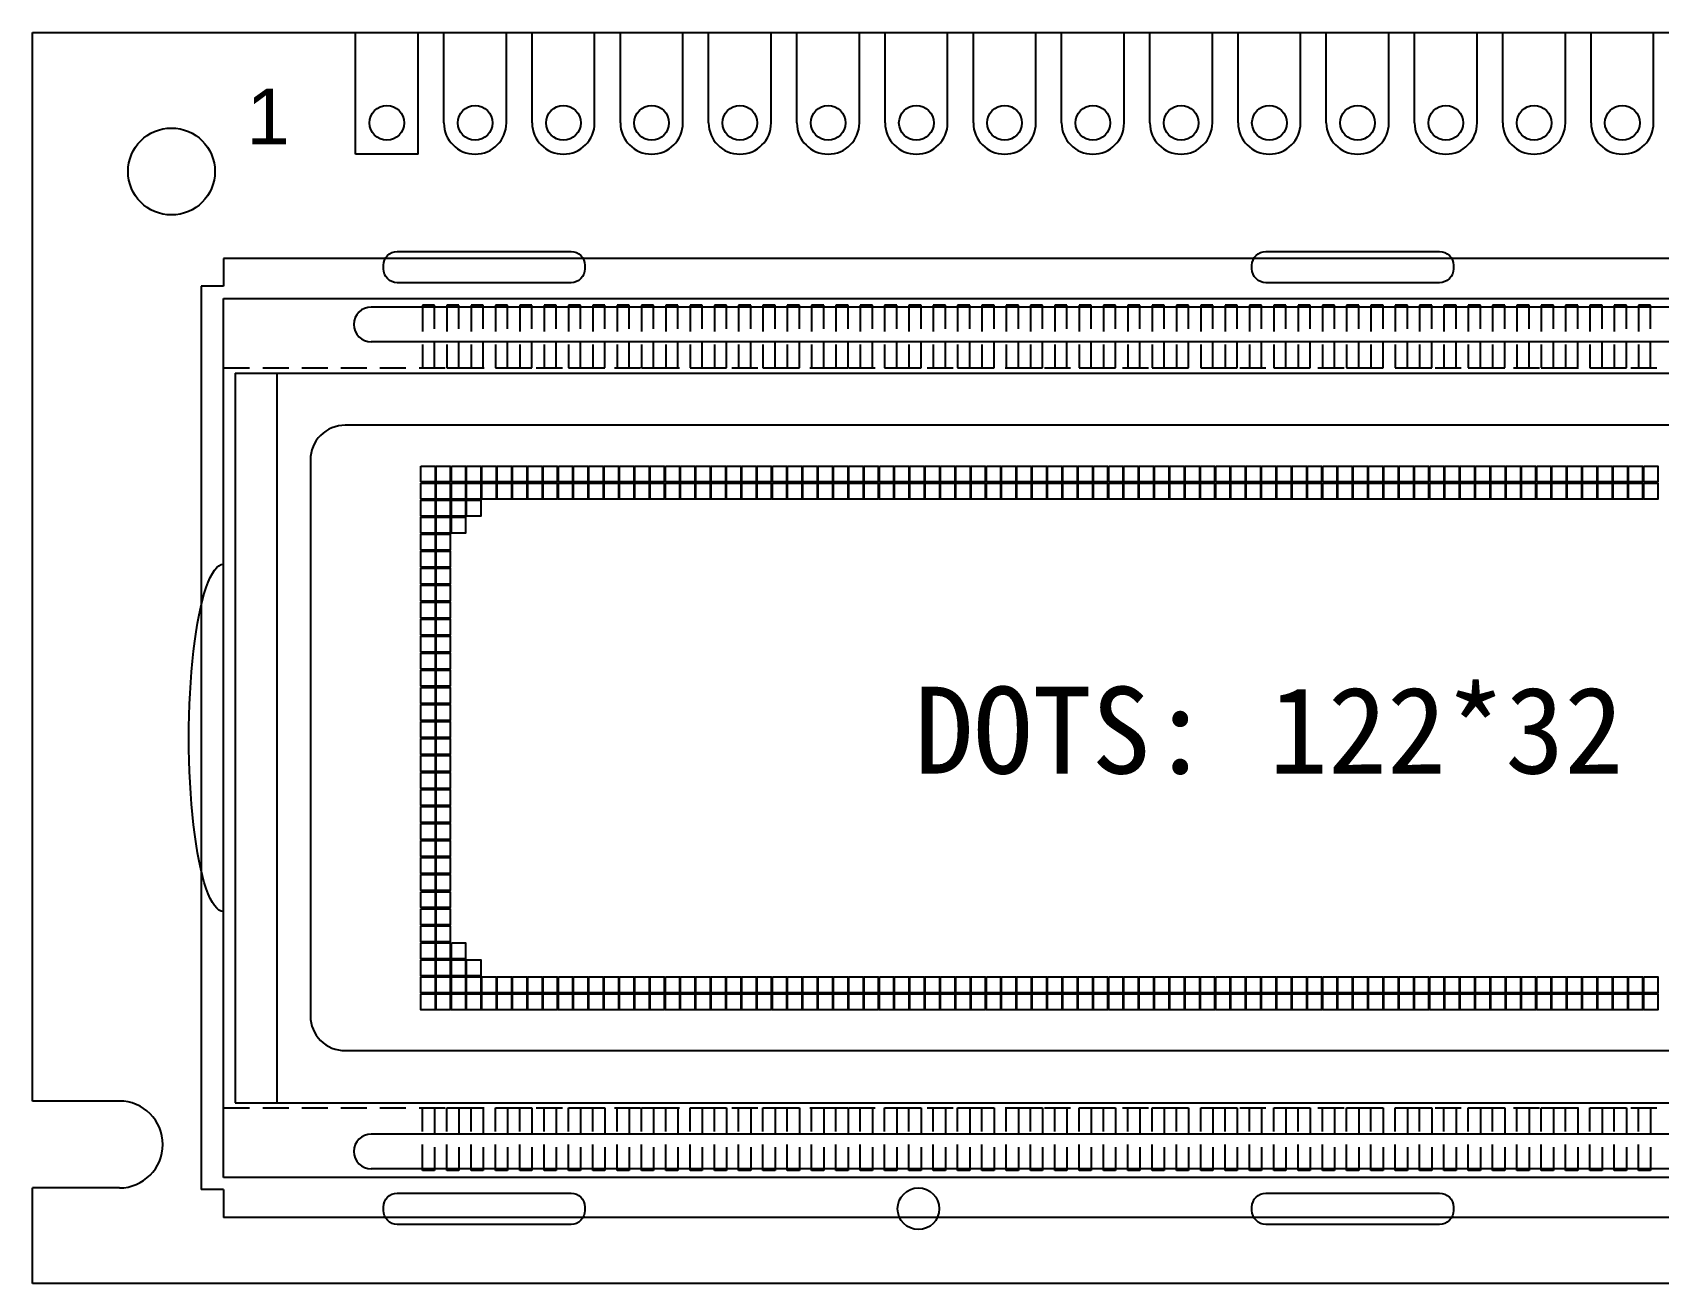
# Model space of a CAD drawing. Header units: millimetres. Extents: x 1251 to 1736, y 491 to 664.
# Drawn here: x 1655.72 to 1702.52, y 592.1 to 628.1 of the extents above; entities that cross this region are included whole.
import ezdxf

# ---------------------------------------------------------------- set-up
doc = ezdxf.new("R2010")
doc.units = ezdxf.units.MM
doc.header["$LTSCALE"] = 3
doc.linetypes.add('HIDDEN', pattern=[0.375, 0.25, -0.125])
for name, color, linetype in [('BEZ', 170, 'Continuous'), ('d', 4, 'Continuous'), ('PCB', 3, 'Continuous')]:
    doc.layers.add(name, color=color, linetype=linetype)
doc.styles.add('0000', font='')
doc.styles.add('样式 3', font='')
doc.styles.get('0000').set_extended_font_data('SimSun')
doc.styles.get('样式 3').set_extended_font_data('FangSong_GB2312')

msp = doc.modelspace()

# ---------------------------------------------------------------- linework, layer by layer
for p, q in [((1665.023, 624.598), (1665.023, 628.098)), ((1666.823, 624.598), (1666.823, 628.098)), ((1667.563, 625.498), (1667.563, 628.098)), ((1669.363, 625.498), (1669.363, 628.098)), ((1670.103, 625.498), (1670.103, 628.098)), ((1671.903, 625.498), (1671.903, 628.098)), ((1672.643, 625.498), (1672.643, 628.098)), ((1674.443, 625.498), (1674.443, 628.098)), ((1675.183, 625.498), (1675.183, 628.098)), ((1676.983, 625.498), (1676.983, 628.098)), ((1677.723, 625.498), (1677.723, 628.098)), ((1679.523, 625.498), (1679.523, 628.098)), ((1680.263, 625.498), (1680.263, 628.098)), ((1682.063, 625.498), (1682.063, 628.098)), ((1682.803, 625.498), (1682.803, 628.098)), ((1684.603, 625.498), (1684.603, 628.098)), ((1685.343, 625.498), (1685.343, 628.098)), ((1687.143, 625.498), (1687.143, 628.098)), ((1687.883, 625.498), (1687.883, 628.098)), ((1689.683, 625.498), (1689.683, 628.098)), ((1690.423, 625.498), (1690.423, 628.098)), ((1692.223, 625.498), (1692.223, 628.098)), ((1692.963, 625.498), (1692.963, 628.098)), ((1694.763, 625.498), (1694.763, 628.098)), ((1695.503, 625.498), (1695.503, 628.098)), ((1697.303, 625.498), (1697.303, 628.098)), ((1698.043, 625.498), (1698.043, 628.098)), ((1699.843, 625.498), (1699.843, 628.098)), ((1700.583, 625.498), (1700.583, 628.098)), ((1702.383, 625.498), (1702.383, 628.098)), ((1666.823, 624.598), (1665.023, 624.598)), ((1661.223, 620.448), (1726.223, 620.448)), ((1661.223, 595.148), (1661.223, 620.448)), ((1726.223, 595.148), (1661.223, 595.148))]:
    msp.add_line(p, q)
at = {"linetype": 'HIDDEN'}
for p, q in [((1661.223, 618.448), (1726.223, 618.448)), ((1661.223, 597.148), (1726.223, 597.148))]:
    msp.add_line(p, q, dxfattribs=at)
at = {"color": 2}
for p, q in [((1661.553, 618.298), (1661.553, 597.298)), ((1661.553, 618.298), (1724.853, 618.298)), ((1662.753, 618.298), (1662.753, 597.298)), ((1661.553, 597.298), (1724.853, 597.298))]:
    msp.add_line(p, q, dxfattribs=at)
at = {"linetype": 'HIDDEN'}
for points in [[(1666.948, 620.248), (1666.948, 618.448), (1667.298, 618.448), (1667.298, 620.248)], [(1667.648, 620.248), (1667.648, 618.448), (1667.998, 618.448), (1667.998, 620.248)], [(1668.348, 620.248), (1668.348, 618.448), (1668.698, 618.448), (1668.698, 620.248)], [(1669.048, 620.248), (1669.048, 618.448), (1669.398, 618.448), (1669.398, 620.248)], [(1669.748, 620.248), (1669.748, 618.448), (1670.098, 618.448), (1670.098, 620.248)], [(1670.448, 620.248), (1670.448, 618.448), (1670.798, 618.448), (1670.798, 620.248)], [(1671.148, 620.248), (1671.148, 618.448), (1671.498, 618.448), (1671.498, 620.248)], [(1671.848, 620.248), (1671.848, 618.448), (1672.198, 618.448), (1672.198, 620.248)], [(1672.548, 620.248), (1672.548, 618.448), (1672.898, 618.448), (1672.898, 620.248)], [(1673.248, 620.248), (1673.248, 618.448), (1673.598, 618.448), (1673.598, 620.248)], [(1673.948, 620.248), (1673.948, 618.448), (1674.298, 618.448), (1674.298, 620.248)], [(1674.648, 620.248), (1674.648, 618.448), (1674.998, 618.448), (1674.998, 620.248)], [(1675.348, 620.248), (1675.348, 618.448), (1675.698, 618.448), (1675.698, 620.248)], [(1676.048, 620.248), (1676.048, 618.448), (1676.398, 618.448), (1676.398, 620.248)], [(1676.748, 620.248), (1676.748, 618.448), (1677.098, 618.448), (1677.098, 620.248)], [(1677.448, 620.248), (1677.448, 618.448), (1677.798, 618.448), (1677.798, 620.248)], [(1678.148, 620.248), (1678.148, 618.448), (1678.498, 618.448), (1678.498, 620.248)], [(1678.848, 620.248), (1678.848, 618.448), (1679.198, 618.448), (1679.198, 620.248)], [(1679.548, 620.248), (1679.548, 618.448), (1679.898, 618.448), (1679.898, 620.248)], [(1680.248, 620.248), (1680.248, 618.448), (1680.598, 618.448), (1680.598, 620.248)], [(1680.948, 620.248), (1680.948, 618.448), (1681.298, 618.448), (1681.298, 620.248)], [(1681.648, 620.248), (1681.648, 618.448), (1681.998, 618.448), (1681.998, 620.248)], [(1682.348, 620.248), (1682.348, 618.448), (1682.698, 618.448), (1682.698, 620.248)], [(1683.048, 620.248), (1683.048, 618.448), (1683.398, 618.448), (1683.398, 620.248)], [(1683.748, 620.248), (1683.748, 618.448), (1684.098, 618.448), (1684.098, 620.248)], [(1684.448, 620.248), (1684.448, 618.448), (1684.798, 618.448), (1684.798, 620.248)], [(1685.148, 620.248), (1685.148, 618.448), (1685.498, 618.448), (1685.498, 620.248)], [(1685.848, 620.248), (1685.848, 618.448), (1686.198, 618.448), (1686.198, 620.248)], [(1686.548, 620.248), (1686.548, 618.448), (1686.898, 618.448), (1686.898, 620.248)], [(1687.248, 620.248), (1687.248, 618.448), (1687.598, 618.448), (1687.598, 620.248)], [(1687.948, 620.248), (1687.948, 618.448), (1688.298, 618.448), (1688.298, 620.248)], [(1688.648, 620.248), (1688.648, 618.448), (1688.998, 618.448), (1688.998, 620.248)], [(1689.348, 620.248), (1689.348, 618.448), (1689.698, 618.448), (1689.698, 620.248)], [(1690.048, 620.248), (1690.048, 618.448), (1690.398, 618.448), (1690.398, 620.248)], [(1690.748, 620.248), (1690.748, 618.448), (1691.098, 618.448), (1691.098, 620.248)], [(1691.448, 620.248), (1691.448, 618.448), (1691.798, 618.448), (1691.798, 620.248)], [(1692.148, 620.248), (1692.148, 618.448), (1692.498, 618.448), (1692.498, 620.248)], [(1692.848, 620.248), (1692.848, 618.448), (1693.198, 618.448), (1693.198, 620.248)], [(1693.548, 620.248), (1693.548, 618.448), (1693.898, 618.448), (1693.898, 620.248)], [(1694.248, 620.248), (1694.248, 618.448), (1694.598, 618.448), (1694.598, 620.248)], [(1694.948, 620.248), (1694.948, 618.448), (1695.298, 618.448), (1695.298, 620.248)], [(1695.648, 620.248), (1695.648, 618.448), (1695.998, 618.448), (1695.998, 620.248)], [(1696.348, 620.248), (1696.348, 618.448), (1696.698, 618.448), (1696.698, 620.248)], [(1697.048, 620.248), (1697.048, 618.448), (1697.398, 618.448), (1697.398, 620.248)], [(1697.748, 620.248), (1697.748, 618.448), (1698.098, 618.448), (1698.098, 620.248)], [(1698.448, 620.248), (1698.448, 618.448), (1698.798, 618.448), (1698.798, 620.248)], [(1699.148, 620.248), (1699.148, 618.448), (1699.498, 618.448), (1699.498, 620.248)], [(1699.848, 620.248), (1699.848, 618.448), (1700.198, 618.448), (1700.198, 620.248)], [(1700.548, 620.248), (1700.548, 618.448), (1700.898, 618.448), (1700.898, 620.248)], [(1701.248, 620.248), (1701.248, 618.448), (1701.598, 618.448), (1701.598, 620.248)], [(1701.948, 620.248), (1701.948, 618.448), (1702.298, 618.448), (1702.298, 620.248)], [(1666.948, 595.348), (1666.948, 597.148), (1667.298, 597.148), (1667.298, 595.348)], [(1667.648, 595.348), (1667.648, 597.148), (1667.998, 597.148), (1667.998, 595.348)], [(1668.348, 595.348), (1668.348, 597.148), (1668.698, 597.148), (1668.698, 595.348)], [(1669.048, 595.348), (1669.048, 597.148), (1669.398, 597.148), (1669.398, 595.348)], [(1669.748, 595.348), (1669.748, 597.148), (1670.098, 597.148), (1670.098, 595.348)], [(1670.448, 595.348), (1670.448, 597.148), (1670.798, 597.148), (1670.798, 595.348)], [(1671.148, 595.348), (1671.148, 597.148), (1671.498, 597.148), (1671.498, 595.348)], [(1671.848, 595.348), (1671.848, 597.148), (1672.198, 597.148), (1672.198, 595.348)], [(1672.548, 595.348), (1672.548, 597.148), (1672.898, 597.148), (1672.898, 595.348)], [(1673.248, 595.348), (1673.248, 597.148), (1673.598, 597.148), (1673.598, 595.348)], [(1673.948, 595.348), (1673.948, 597.148), (1674.298, 597.148), (1674.298, 595.348)], [(1674.648, 595.348), (1674.648, 597.148), (1674.998, 597.148), (1674.998, 595.348)], [(1675.348, 595.348), (1675.348, 597.148), (1675.698, 597.148), (1675.698, 595.348)], [(1676.048, 595.348), (1676.048, 597.148), (1676.398, 597.148), (1676.398, 595.348)], [(1676.748, 595.348), (1676.748, 597.148), (1677.098, 597.148), (1677.098, 595.348)], [(1677.448, 595.348), (1677.448, 597.148), (1677.798, 597.148), (1677.798, 595.348)], [(1678.148, 595.348), (1678.148, 597.148), (1678.498, 597.148), (1678.498, 595.348)], [(1678.848, 595.348), (1678.848, 597.148), (1679.198, 597.148), (1679.198, 595.348)], [(1679.548, 595.348), (1679.548, 597.148), (1679.898, 597.148), (1679.898, 595.348)], [(1680.248, 595.348), (1680.248, 597.148), (1680.598, 597.148), (1680.598, 595.348)], [(1680.948, 595.348), (1680.948, 597.148), (1681.298, 597.148), (1681.298, 595.348)], [(1681.648, 595.348), (1681.648, 597.148), (1681.998, 597.148), (1681.998, 595.348)], [(1682.348, 595.348), (1682.348, 597.148), (1682.698, 597.148), (1682.698, 595.348)], [(1683.048, 595.348), (1683.048, 597.148), (1683.398, 597.148), (1683.398, 595.348)], [(1683.748, 595.348), (1683.748, 597.148), (1684.098, 597.148), (1684.098, 595.348)], [(1684.448, 595.348), (1684.448, 597.148), (1684.798, 597.148), (1684.798, 595.348)], [(1685.148, 595.348), (1685.148, 597.148), (1685.498, 597.148), (1685.498, 595.348)], [(1685.848, 595.348), (1685.848, 597.148), (1686.198, 597.148), (1686.198, 595.348)], [(1686.548, 595.348), (1686.548, 597.148), (1686.898, 597.148), (1686.898, 595.348)], [(1687.248, 595.348), (1687.248, 597.148), (1687.598, 597.148), (1687.598, 595.348)], [(1687.948, 595.348), (1687.948, 597.148), (1688.298, 597.148), (1688.298, 595.348)], [(1688.648, 595.348), (1688.648, 597.148), (1688.998, 597.148), (1688.998, 595.348)], [(1689.348, 595.348), (1689.348, 597.148), (1689.698, 597.148), (1689.698, 595.348)], [(1690.048, 595.348), (1690.048, 597.148), (1690.398, 597.148), (1690.398, 595.348)], [(1690.748, 595.348), (1690.748, 597.148), (1691.098, 597.148), (1691.098, 595.348)], [(1691.448, 595.348), (1691.448, 597.148), (1691.798, 597.148), (1691.798, 595.348)], [(1692.148, 595.348), (1692.148, 597.148), (1692.498, 597.148), (1692.498, 595.348)], [(1692.848, 595.348), (1692.848, 597.148), (1693.198, 597.148), (1693.198, 595.348)], [(1693.548, 595.348), (1693.548, 597.148), (1693.898, 597.148), (1693.898, 595.348)], [(1694.248, 595.348), (1694.248, 597.148), (1694.598, 597.148), (1694.598, 595.348)], [(1694.948, 595.348), (1694.948, 597.148), (1695.298, 597.148), (1695.298, 595.348)], [(1695.648, 595.348), (1695.648, 597.148), (1695.998, 597.148), (1695.998, 595.348)], [(1696.348, 595.348), (1696.348, 597.148), (1696.698, 597.148), (1696.698, 595.348)], [(1697.048, 595.348), (1697.048, 597.148), (1697.398, 597.148), (1697.398, 595.348)], [(1697.748, 595.348), (1697.748, 597.148), (1698.098, 597.148), (1698.098, 595.348)], [(1698.448, 595.348), (1698.448, 597.148), (1698.798, 597.148), (1698.798, 595.348)], [(1699.148, 595.348), (1699.148, 597.148), (1699.498, 597.148), (1699.498, 595.348)], [(1699.848, 595.348), (1699.848, 597.148), (1700.198, 597.148), (1700.198, 595.348)], [(1700.548, 595.348), (1700.548, 597.148), (1700.898, 597.148), (1700.898, 595.348)], [(1701.248, 595.348), (1701.248, 597.148), (1701.598, 597.148), (1701.598, 595.348)], [(1701.948, 595.348), (1701.948, 597.148), (1702.298, 597.148), (1702.298, 595.348)]]:
    msp.add_lwpolyline(points, close=True, dxfattribs=at)
for points in [[(1666.898, 615.623), (1667.308, 615.623), (1667.308, 615.163), (1666.898, 615.163)], [(1667.338, 615.623), (1667.748, 615.623), (1667.748, 615.163), (1667.338, 615.163)], [(1667.778, 615.623), (1668.188, 615.623), (1668.188, 615.163), (1667.778, 615.163)], [(1668.218, 615.623), (1668.628, 615.623), (1668.628, 615.163), (1668.218, 615.163)], [(1668.658, 615.623), (1669.068, 615.623), (1669.068, 615.163), (1668.658, 615.163)], [(1669.098, 615.623), (1669.508, 615.623), (1669.508, 615.163), (1669.098, 615.163)], [(1669.538, 615.623), (1669.948, 615.623), (1669.948, 615.163), (1669.538, 615.163)], [(1669.978, 615.623), (1670.388, 615.623), (1670.388, 615.163), (1669.978, 615.163)], [(1670.418, 615.623), (1670.828, 615.623), (1670.828, 615.163), (1670.418, 615.163)], [(1670.858, 615.623), (1671.268, 615.623), (1671.268, 615.163), (1670.858, 615.163)], [(1671.298, 615.623), (1671.708, 615.623), (1671.708, 615.163), (1671.298, 615.163)], [(1671.738, 615.623), (1672.148, 615.623), (1672.148, 615.163), (1671.738, 615.163)], [(1672.178, 615.623), (1672.588, 615.623), (1672.588, 615.163), (1672.178, 615.163)], [(1672.618, 615.623), (1673.028, 615.623), (1673.028, 615.163), (1672.618, 615.163)], [(1673.058, 615.623), (1673.468, 615.623), (1673.468, 615.163), (1673.058, 615.163)], [(1673.498, 615.623), (1673.908, 615.623), (1673.908, 615.163), (1673.498, 615.163)], [(1673.938, 615.623), (1674.348, 615.623), (1674.348, 615.163), (1673.938, 615.163)], [(1674.378, 615.623), (1674.788, 615.623), (1674.788, 615.163), (1674.378, 615.163)], [(1674.818, 615.623), (1675.228, 615.623), (1675.228, 615.163), (1674.818, 615.163)], [(1675.258, 615.623), (1675.668, 615.623), (1675.668, 615.163), (1675.258, 615.163)], [(1675.698, 615.623), (1676.108, 615.623), (1676.108, 615.163), (1675.698, 615.163)], [(1676.138, 615.623), (1676.548, 615.623), (1676.548, 615.163), (1676.138, 615.163)], [(1676.578, 615.623), (1676.988, 615.623), (1676.988, 615.163), (1676.578, 615.163)], [(1677.018, 615.623), (1677.428, 615.623), (1677.428, 615.163), (1677.018, 615.163)], [(1677.458, 615.623), (1677.868, 615.623), (1677.868, 615.163), (1677.458, 615.163)], [(1677.898, 615.623), (1678.308, 615.623), (1678.308, 615.163), (1677.898, 615.163)], [(1678.338, 615.623), (1678.748, 615.623), (1678.748, 615.163), (1678.338, 615.163)], [(1678.778, 615.623), (1679.188, 615.623), (1679.188, 615.163), (1678.778, 615.163)], [(1679.218, 615.623), (1679.628, 615.623), (1679.628, 615.163), (1679.218, 615.163)], [(1679.658, 615.623), (1680.068, 615.623), (1680.068, 615.163), (1679.658, 615.163)], [(1680.098, 615.623), (1680.508, 615.623), (1680.508, 615.163), (1680.098, 615.163)], [(1680.538, 615.623), (1680.948, 615.623), (1680.948, 615.163), (1680.538, 615.163)], [(1680.978, 615.623), (1681.388, 615.623), (1681.388, 615.163), (1680.978, 615.163)], [(1681.418, 615.623), (1681.828, 615.623), (1681.828, 615.163), (1681.418, 615.163)], [(1681.858, 615.623), (1682.268, 615.623), (1682.268, 615.163), (1681.858, 615.163)], [(1682.298, 615.623), (1682.708, 615.623), (1682.708, 615.163), (1682.298, 615.163)], [(1682.738, 615.623), (1683.148, 615.623), (1683.148, 615.163), (1682.738, 615.163)], [(1683.178, 615.623), (1683.588, 615.623), (1683.588, 615.163), (1683.178, 615.163)], [(1683.618, 615.623), (1684.028, 615.623), (1684.028, 615.163), (1683.618, 615.163)], [(1684.058, 615.623), (1684.468, 615.623), (1684.468, 615.163), (1684.058, 615.163)], [(1684.498, 615.623), (1684.908, 615.623), (1684.908, 615.163), (1684.498, 615.163)], [(1684.938, 615.623), (1685.348, 615.623), (1685.348, 615.163), (1684.938, 615.163)], [(1685.378, 615.623), (1685.788, 615.623), (1685.788, 615.163), (1685.378, 615.163)], [(1685.818, 615.623), (1686.228, 615.623), (1686.228, 615.163), (1685.818, 615.163)], [(1686.258, 615.623), (1686.668, 615.623), (1686.668, 615.163), (1686.258, 615.163)], [(1686.698, 615.623), (1687.108, 615.623), (1687.108, 615.163), (1686.698, 615.163)], [(1687.138, 615.623), (1687.548, 615.623), (1687.548, 615.163), (1687.138, 615.163)], [(1687.578, 615.623), (1687.988, 615.623), (1687.988, 615.163), (1687.578, 615.163)], [(1688.018, 615.623), (1688.428, 615.623), (1688.428, 615.163), (1688.018, 615.163)], [(1688.458, 615.623), (1688.868, 615.623), (1688.868, 615.163), (1688.458, 615.163)], [(1688.898, 615.623), (1689.308, 615.623), (1689.308, 615.163), (1688.898, 615.163)], [(1689.338, 615.623), (1689.748, 615.623), (1689.748, 615.163), (1689.338, 615.163)], [(1689.778, 615.623), (1690.188, 615.623), (1690.188, 615.163), (1689.778, 615.163)], [(1690.218, 615.623), (1690.628, 615.623), (1690.628, 615.163), (1690.218, 615.163)], [(1690.658, 615.623), (1691.068, 615.623), (1691.068, 615.163), (1690.658, 615.163)], [(1691.098, 615.623), (1691.508, 615.623), (1691.508, 615.163), (1691.098, 615.163)], [(1691.538, 615.623), (1691.948, 615.623), (1691.948, 615.163), (1691.538, 615.163)], [(1691.978, 615.623), (1692.388, 615.623), (1692.388, 615.163), (1691.978, 615.163)], [(1692.418, 615.623), (1692.828, 615.623), (1692.828, 615.163), (1692.418, 615.163)], [(1692.858, 615.623), (1693.268, 615.623), (1693.268, 615.163), (1692.858, 615.163)], [(1693.298, 615.623), (1693.708, 615.623), (1693.708, 615.163), (1693.298, 615.163)], [(1693.738, 615.623), (1694.148, 615.623), (1694.148, 615.163), (1693.738, 615.163)], [(1694.178, 615.623), (1694.588, 615.623), (1694.588, 615.163), (1694.178, 615.163)], [(1694.618, 615.623), (1695.028, 615.623), (1695.028, 615.163), (1694.618, 615.163)], [(1695.058, 615.623), (1695.468, 615.623), (1695.468, 615.163), (1695.058, 615.163)], [(1695.498, 615.623), (1695.908, 615.623), (1695.908, 615.163), (1695.498, 615.163)], [(1695.938, 615.623), (1696.348, 615.623), (1696.348, 615.163), (1695.938, 615.163)], [(1696.378, 615.623), (1696.788, 615.623), (1696.788, 615.163), (1696.378, 615.163)], [(1696.818, 615.623), (1697.228, 615.623), (1697.228, 615.163), (1696.818, 615.163)], [(1697.258, 615.623), (1697.668, 615.623), (1697.668, 615.163), (1697.258, 615.163)], [(1697.698, 615.623), (1698.108, 615.623), (1698.108, 615.163), (1697.698, 615.163)], [(1698.138, 615.623), (1698.548, 615.623), (1698.548, 615.163), (1698.138, 615.163)], [(1698.578, 615.623), (1698.988, 615.623), (1698.988, 615.163), (1698.578, 615.163)], [(1699.018, 615.623), (1699.428, 615.623), (1699.428, 615.163), (1699.018, 615.163)], [(1699.458, 615.623), (1699.868, 615.623), (1699.868, 615.163), (1699.458, 615.163)], [(1699.898, 615.623), (1700.308, 615.623), (1700.308, 615.163), (1699.898, 615.163)], [(1700.338, 615.623), (1700.748, 615.623), (1700.748, 615.163), (1700.338, 615.163)], [(1700.778, 615.623), (1701.188, 615.623), (1701.188, 615.163), (1700.778, 615.163)], [(1701.218, 615.623), (1701.628, 615.623), (1701.628, 615.163), (1701.218, 615.163)], [(1701.658, 615.623), (1702.068, 615.623), (1702.068, 615.163), (1701.658, 615.163)], [(1702.098, 615.623), (1702.508, 615.623), (1702.508, 615.163), (1702.098, 615.163)], [(1666.898, 615.133), (1667.308, 615.133), (1667.308, 614.673), (1666.898, 614.673)], [(1667.338, 615.133), (1667.748, 615.133), (1667.748, 614.673), (1667.338, 614.673)], [(1667.778, 615.133), (1668.188, 615.133), (1668.188, 614.673), (1667.778, 614.673)], [(1668.218, 615.133), (1668.628, 615.133), (1668.628, 614.673), (1668.218, 614.673)], [(1668.658, 615.133), (1669.068, 615.133), (1669.068, 614.673), (1668.658, 614.673)], [(1669.098, 615.133), (1669.508, 615.133), (1669.508, 614.673), (1669.098, 614.673)], [(1669.538, 615.133), (1669.948, 615.133), (1669.948, 614.673), (1669.538, 614.673)], [(1669.978, 615.133), (1670.388, 615.133), (1670.388, 614.673), (1669.978, 614.673)], [(1670.418, 615.133), (1670.828, 615.133), (1670.828, 614.673), (1670.418, 614.673)], [(1670.858, 615.133), (1671.268, 615.133), (1671.268, 614.673), (1670.858, 614.673)], [(1671.298, 615.133), (1671.708, 615.133), (1671.708, 614.673), (1671.298, 614.673)], [(1671.738, 615.133), (1672.148, 615.133), (1672.148, 614.673), (1671.738, 614.673)], [(1672.178, 615.133), (1672.588, 615.133), (1672.588, 614.673), (1672.178, 614.673)], [(1672.618, 615.133), (1673.028, 615.133), (1673.028, 614.673), (1672.618, 614.673)], [(1673.058, 615.133), (1673.468, 615.133), (1673.468, 614.673), (1673.058, 614.673)], [(1673.498, 615.133), (1673.908, 615.133), (1673.908, 614.673), (1673.498, 614.673)], [(1673.938, 615.133), (1674.348, 615.133), (1674.348, 614.673), (1673.938, 614.673)], [(1674.378, 615.133), (1674.788, 615.133), (1674.788, 614.673), (1674.378, 614.673)], [(1674.818, 615.133), (1675.228, 615.133), (1675.228, 614.673), (1674.818, 614.673)], [(1675.258, 615.133), (1675.668, 615.133), (1675.668, 614.673), (1675.258, 614.673)], [(1675.698, 615.133), (1676.108, 615.133), (1676.108, 614.673), (1675.698, 614.673)], [(1676.138, 615.133), (1676.548, 615.133), (1676.548, 614.673), (1676.138, 614.673)], [(1676.578, 615.133), (1676.988, 615.133), (1676.988, 614.673), (1676.578, 614.673)], [(1677.018, 615.133), (1677.428, 615.133), (1677.428, 614.673), (1677.018, 614.673)], [(1677.458, 615.133), (1677.868, 615.133), (1677.868, 614.673), (1677.458, 614.673)], [(1677.898, 615.133), (1678.308, 615.133), (1678.308, 614.673), (1677.898, 614.673)], [(1678.338, 615.133), (1678.748, 615.133), (1678.748, 614.673), (1678.338, 614.673)], [(1678.778, 615.133), (1679.188, 615.133), (1679.188, 614.673), (1678.778, 614.673)], [(1679.218, 615.133), (1679.628, 615.133), (1679.628, 614.673), (1679.218, 614.673)], [(1679.658, 615.133), (1680.068, 615.133), (1680.068, 614.673), (1679.658, 614.673)], [(1680.098, 615.133), (1680.508, 615.133), (1680.508, 614.673), (1680.098, 614.673)], [(1680.538, 615.133), (1680.948, 615.133), (1680.948, 614.673), (1680.538, 614.673)], [(1680.978, 615.133), (1681.388, 615.133), (1681.388, 614.673), (1680.978, 614.673)], [(1681.418, 615.133), (1681.828, 615.133), (1681.828, 614.673), (1681.418, 614.673)], [(1681.858, 615.133), (1682.268, 615.133), (1682.268, 614.673), (1681.858, 614.673)], [(1682.298, 615.133), (1682.708, 615.133), (1682.708, 614.673), (1682.298, 614.673)], [(1682.738, 615.133), (1683.148, 615.133), (1683.148, 614.673), (1682.738, 614.673)], [(1683.178, 615.133), (1683.588, 615.133), (1683.588, 614.673), (1683.178, 614.673)], [(1683.618, 615.133), (1684.028, 615.133), (1684.028, 614.673), (1683.618, 614.673)], [(1684.058, 615.133), (1684.468, 615.133), (1684.468, 614.673), (1684.058, 614.673)], [(1684.498, 615.133), (1684.908, 615.133), (1684.908, 614.673), (1684.498, 614.673)], [(1684.938, 615.133), (1685.348, 615.133), (1685.348, 614.673), (1684.938, 614.673)], [(1685.378, 615.133), (1685.788, 615.133), (1685.788, 614.673), (1685.378, 614.673)], [(1685.818, 615.133), (1686.228, 615.133), (1686.228, 614.673), (1685.818, 614.673)], [(1686.258, 615.133), (1686.668, 615.133), (1686.668, 614.673), (1686.258, 614.673)], [(1686.698, 615.133), (1687.108, 615.133), (1687.108, 614.673), (1686.698, 614.673)], [(1687.138, 615.133), (1687.548, 615.133), (1687.548, 614.673), (1687.138, 614.673)], [(1687.578, 615.133), (1687.988, 615.133), (1687.988, 614.673), (1687.578, 614.673)], [(1688.018, 615.133), (1688.428, 615.133), (1688.428, 614.673), (1688.018, 614.673)], [(1688.458, 615.133), (1688.868, 615.133), (1688.868, 614.673), (1688.458, 614.673)], [(1688.898, 615.133), (1689.308, 615.133), (1689.308, 614.673), (1688.898, 614.673)], [(1689.338, 615.133), (1689.748, 615.133), (1689.748, 614.673), (1689.338, 614.673)], [(1689.778, 615.133), (1690.188, 615.133), (1690.188, 614.673), (1689.778, 614.673)], [(1690.218, 615.133), (1690.628, 615.133), (1690.628, 614.673), (1690.218, 614.673)], [(1690.658, 615.133), (1691.068, 615.133), (1691.068, 614.673), (1690.658, 614.673)], [(1691.098, 615.133), (1691.508, 615.133), (1691.508, 614.673), (1691.098, 614.673)], [(1691.538, 615.133), (1691.948, 615.133), (1691.948, 614.673), (1691.538, 614.673)], [(1691.978, 615.133), (1692.388, 615.133), (1692.388, 614.673), (1691.978, 614.673)], [(1692.418, 615.133), (1692.828, 615.133), (1692.828, 614.673), (1692.418, 614.673)], [(1692.858, 615.133), (1693.268, 615.133), (1693.268, 614.673), (1692.858, 614.673)], [(1693.298, 615.133), (1693.708, 615.133), (1693.708, 614.673), (1693.298, 614.673)], [(1693.738, 615.133), (1694.148, 615.133), (1694.148, 614.673), (1693.738, 614.673)], [(1694.178, 615.133), (1694.588, 615.133), (1694.588, 614.673), (1694.178, 614.673)], [(1694.618, 615.133), (1695.028, 615.133), (1695.028, 614.673), (1694.618, 614.673)], [(1695.058, 615.133), (1695.468, 615.133), (1695.468, 614.673), (1695.058, 614.673)], [(1695.498, 615.133), (1695.908, 615.133), (1695.908, 614.673), (1695.498, 614.673)], [(1695.938, 615.133), (1696.348, 615.133), (1696.348, 614.673), (1695.938, 614.673)], [(1696.378, 615.133), (1696.788, 615.133), (1696.788, 614.673), (1696.378, 614.673)], [(1696.818, 615.133), (1697.228, 615.133), (1697.228, 614.673), (1696.818, 614.673)], [(1697.258, 615.133), (1697.668, 615.133), (1697.668, 614.673), (1697.258, 614.673)], [(1697.698, 615.133), (1698.108, 615.133), (1698.108, 614.673), (1697.698, 614.673)], [(1698.138, 615.133), (1698.548, 615.133), (1698.548, 614.673), (1698.138, 614.673)], [(1698.578, 615.133), (1698.988, 615.133), (1698.988, 614.673), (1698.578, 614.673)], [(1699.018, 615.133), (1699.428, 615.133), (1699.428, 614.673), (1699.018, 614.673)], [(1699.458, 615.133), (1699.868, 615.133), (1699.868, 614.673), (1699.458, 614.673)], [(1699.898, 615.133), (1700.308, 615.133), (1700.308, 614.673), (1699.898, 614.673)], [(1700.338, 615.133), (1700.748, 615.133), (1700.748, 614.673), (1700.338, 614.673)], [(1700.778, 615.133), (1701.188, 615.133), (1701.188, 614.673), (1700.778, 614.673)], [(1701.218, 615.133), (1701.628, 615.133), (1701.628, 614.673), (1701.218, 614.673)], [(1701.658, 615.133), (1702.068, 615.133), (1702.068, 614.673), (1701.658, 614.673)], [(1702.098, 615.133), (1702.508, 615.133), (1702.508, 614.673), (1702.098, 614.673)], [(1666.898, 614.643), (1667.308, 614.643), (1667.308, 614.183), (1666.898, 614.183)], [(1667.338, 614.643), (1667.748, 614.643), (1667.748, 614.183), (1667.338, 614.183)], [(1667.778, 614.643), (1668.188, 614.643), (1668.188, 614.183), (1667.778, 614.183)], [(1668.218, 614.643), (1668.628, 614.643), (1668.628, 614.183), (1668.218, 614.183)], [(1666.898, 614.153), (1667.308, 614.153), (1667.308, 613.693), (1666.898, 613.693)], [(1667.338, 614.153), (1667.748, 614.153), (1667.748, 613.693), (1667.338, 613.693)], [(1667.778, 614.153), (1668.188, 614.153), (1668.188, 613.693), (1667.778, 613.693)], [(1666.898, 613.663), (1667.308, 613.663), (1667.308, 613.203), (1666.898, 613.203)], [(1667.338, 613.663), (1667.748, 613.663), (1667.748, 613.203), (1667.338, 613.203)], [(1666.898, 613.173), (1667.308, 613.173), (1667.308, 612.713), (1666.898, 612.713)], [(1667.338, 613.173), (1667.748, 613.173), (1667.748, 612.713), (1667.338, 612.713)], [(1666.898, 612.683), (1667.308, 612.683), (1667.308, 612.223), (1666.898, 612.223)], [(1667.338, 612.683), (1667.748, 612.683), (1667.748, 612.223), (1667.338, 612.223)], [(1666.898, 612.193), (1667.308, 612.193), (1667.308, 611.733), (1666.898, 611.733)], [(1667.338, 612.193), (1667.748, 612.193), (1667.748, 611.733), (1667.338, 611.733)], [(1666.898, 611.703), (1667.308, 611.703), (1667.308, 611.243), (1666.898, 611.243)], [(1667.338, 611.703), (1667.748, 611.703), (1667.748, 611.243), (1667.338, 611.243)], [(1666.898, 611.213), (1667.308, 611.213), (1667.308, 610.753), (1666.898, 610.753)], [(1667.338, 611.213), (1667.748, 611.213), (1667.748, 610.753), (1667.338, 610.753)], [(1666.898, 610.723), (1667.308, 610.723), (1667.308, 610.263), (1666.898, 610.263)], [(1667.338, 610.723), (1667.748, 610.723), (1667.748, 610.263), (1667.338, 610.263)], [(1666.898, 610.233), (1667.308, 610.233), (1667.308, 609.773), (1666.898, 609.773)], [(1667.338, 610.233), (1667.748, 610.233), (1667.748, 609.773), (1667.338, 609.773)], [(1666.898, 609.743), (1667.308, 609.743), (1667.308, 609.283), (1666.898, 609.283)], [(1667.338, 609.743), (1667.748, 609.743), (1667.748, 609.283), (1667.338, 609.283)], [(1666.898, 609.253), (1667.308, 609.253), (1667.308, 608.793), (1666.898, 608.793)], [(1667.338, 609.253), (1667.748, 609.253), (1667.748, 608.793), (1667.338, 608.793)], [(1666.898, 608.763), (1667.308, 608.763), (1667.308, 608.303), (1666.898, 608.303)], [(1667.338, 608.763), (1667.748, 608.763), (1667.748, 608.303), (1667.338, 608.303)], [(1666.898, 608.273), (1667.308, 608.273), (1667.308, 607.813), (1666.898, 607.813)], [(1667.338, 608.273), (1667.748, 608.273), (1667.748, 607.813), (1667.338, 607.813)], [(1666.898, 607.783), (1667.308, 607.783), (1667.308, 607.323), (1666.898, 607.323)], [(1667.338, 607.783), (1667.748, 607.783), (1667.748, 607.323), (1667.338, 607.323)], [(1666.898, 607.293), (1667.308, 607.293), (1667.308, 606.833), (1666.898, 606.833)], [(1667.338, 607.293), (1667.748, 607.293), (1667.748, 606.833), (1667.338, 606.833)], [(1666.898, 606.803), (1667.308, 606.803), (1667.308, 606.343), (1666.898, 606.343)], [(1667.338, 606.803), (1667.748, 606.803), (1667.748, 606.343), (1667.338, 606.343)], [(1666.898, 606.313), (1667.308, 606.313), (1667.308, 605.853), (1666.898, 605.853)], [(1667.338, 606.313), (1667.748, 606.313), (1667.748, 605.853), (1667.338, 605.853)], [(1666.898, 605.823), (1667.308, 605.823), (1667.308, 605.363), (1666.898, 605.363)], [(1667.338, 605.823), (1667.748, 605.823), (1667.748, 605.363), (1667.338, 605.363)], [(1666.898, 605.333), (1667.308, 605.333), (1667.308, 604.873), (1666.898, 604.873)], [(1667.338, 605.333), (1667.748, 605.333), (1667.748, 604.873), (1667.338, 604.873)], [(1666.898, 604.843), (1667.308, 604.843), (1667.308, 604.383), (1666.898, 604.383)], [(1667.338, 604.843), (1667.748, 604.843), (1667.748, 604.383), (1667.338, 604.383)], [(1666.898, 604.353), (1667.308, 604.353), (1667.308, 603.893), (1666.898, 603.893)], [(1667.338, 604.353), (1667.748, 604.353), (1667.748, 603.893), (1667.338, 603.893)], [(1666.898, 603.863), (1667.308, 603.863), (1667.308, 603.403), (1666.898, 603.403)], [(1667.338, 603.863), (1667.748, 603.863), (1667.748, 603.403), (1667.338, 603.403)], [(1666.898, 603.373), (1667.308, 603.373), (1667.308, 602.913), (1666.898, 602.913)], [(1667.338, 603.373), (1667.748, 603.373), (1667.748, 602.913), (1667.338, 602.913)], [(1666.898, 602.883), (1667.308, 602.883), (1667.308, 602.423), (1666.898, 602.423)], [(1667.338, 602.883), (1667.748, 602.883), (1667.748, 602.423), (1667.338, 602.423)], [(1666.898, 602.393), (1667.308, 602.393), (1667.308, 601.933), (1666.898, 601.933)], [(1667.338, 602.393), (1667.748, 602.393), (1667.748, 601.933), (1667.338, 601.933)], [(1666.898, 601.903), (1667.308, 601.903), (1667.308, 601.443), (1666.898, 601.443)], [(1667.338, 601.903), (1667.748, 601.903), (1667.748, 601.443), (1667.338, 601.443)], [(1667.778, 601.903), (1668.188, 601.903), (1668.188, 601.443), (1667.778, 601.443)], [(1666.898, 601.413), (1667.308, 601.413), (1667.308, 600.953), (1666.898, 600.953)], [(1667.338, 601.413), (1667.748, 601.413), (1667.748, 600.953), (1667.338, 600.953)], [(1667.778, 601.413), (1668.188, 601.413), (1668.188, 600.953), (1667.778, 600.953)], [(1668.218, 601.413), (1668.628, 601.413), (1668.628, 600.953), (1668.218, 600.953)], [(1666.898, 600.923), (1667.308, 600.923), (1667.308, 600.463), (1666.898, 600.463)], [(1667.338, 600.923), (1667.748, 600.923), (1667.748, 600.463), (1667.338, 600.463)], [(1667.778, 600.923), (1668.188, 600.923), (1668.188, 600.463), (1667.778, 600.463)], [(1668.218, 600.923), (1668.628, 600.923), (1668.628, 600.463), (1668.218, 600.463)], [(1668.658, 600.923), (1669.068, 600.923), (1669.068, 600.463), (1668.658, 600.463)], [(1669.098, 600.923), (1669.508, 600.923), (1669.508, 600.463), (1669.098, 600.463)], [(1669.538, 600.923), (1669.948, 600.923), (1669.948, 600.463), (1669.538, 600.463)], [(1669.978, 600.923), (1670.388, 600.923), (1670.388, 600.463), (1669.978, 600.463)], [(1670.418, 600.923), (1670.828, 600.923), (1670.828, 600.463), (1670.418, 600.463)], [(1670.858, 600.923), (1671.268, 600.923), (1671.268, 600.463), (1670.858, 600.463)], [(1671.298, 600.923), (1671.708, 600.923), (1671.708, 600.463), (1671.298, 600.463)], [(1671.738, 600.923), (1672.148, 600.923), (1672.148, 600.463), (1671.738, 600.463)], [(1672.178, 600.923), (1672.588, 600.923), (1672.588, 600.463), (1672.178, 600.463)], [(1672.618, 600.923), (1673.028, 600.923), (1673.028, 600.463), (1672.618, 600.463)], [(1673.058, 600.923), (1673.468, 600.923), (1673.468, 600.463), (1673.058, 600.463)], [(1673.498, 600.923), (1673.908, 600.923), (1673.908, 600.463), (1673.498, 600.463)], [(1673.938, 600.923), (1674.348, 600.923), (1674.348, 600.463), (1673.938, 600.463)], [(1674.378, 600.923), (1674.788, 600.923), (1674.788, 600.463), (1674.378, 600.463)], [(1674.818, 600.923), (1675.228, 600.923), (1675.228, 600.463), (1674.818, 600.463)], [(1675.258, 600.923), (1675.668, 600.923), (1675.668, 600.463), (1675.258, 600.463)], [(1675.698, 600.923), (1676.108, 600.923), (1676.108, 600.463), (1675.698, 600.463)], [(1676.138, 600.923), (1676.548, 600.923), (1676.548, 600.463), (1676.138, 600.463)], [(1676.578, 600.923), (1676.988, 600.923), (1676.988, 600.463), (1676.578, 600.463)], [(1677.018, 600.923), (1677.428, 600.923), (1677.428, 600.463), (1677.018, 600.463)], [(1677.458, 600.923), (1677.868, 600.923), (1677.868, 600.463), (1677.458, 600.463)], [(1677.898, 600.923), (1678.308, 600.923), (1678.308, 600.463), (1677.898, 600.463)], [(1678.338, 600.923), (1678.748, 600.923), (1678.748, 600.463), (1678.338, 600.463)], [(1678.778, 600.923), (1679.188, 600.923), (1679.188, 600.463), (1678.778, 600.463)], [(1679.218, 600.923), (1679.628, 600.923), (1679.628, 600.463), (1679.218, 600.463)], [(1679.658, 600.923), (1680.068, 600.923), (1680.068, 600.463), (1679.658, 600.463)], [(1680.098, 600.923), (1680.508, 600.923), (1680.508, 600.463), (1680.098, 600.463)], [(1680.538, 600.923), (1680.948, 600.923), (1680.948, 600.463), (1680.538, 600.463)], [(1680.978, 600.923), (1681.388, 600.923), (1681.388, 600.463), (1680.978, 600.463)], [(1681.418, 600.923), (1681.828, 600.923), (1681.828, 600.463), (1681.418, 600.463)], [(1681.858, 600.923), (1682.268, 600.923), (1682.268, 600.463), (1681.858, 600.463)], [(1682.298, 600.923), (1682.708, 600.923), (1682.708, 600.463), (1682.298, 600.463)], [(1682.738, 600.923), (1683.148, 600.923), (1683.148, 600.463), (1682.738, 600.463)], [(1683.178, 600.923), (1683.588, 600.923), (1683.588, 600.463), (1683.178, 600.463)], [(1683.618, 600.923), (1684.028, 600.923), (1684.028, 600.463), (1683.618, 600.463)], [(1684.058, 600.923), (1684.468, 600.923), (1684.468, 600.463), (1684.058, 600.463)], [(1684.498, 600.923), (1684.908, 600.923), (1684.908, 600.463), (1684.498, 600.463)], [(1684.938, 600.923), (1685.348, 600.923), (1685.348, 600.463), (1684.938, 600.463)], [(1685.378, 600.923), (1685.788, 600.923), (1685.788, 600.463), (1685.378, 600.463)], [(1685.818, 600.923), (1686.228, 600.923), (1686.228, 600.463), (1685.818, 600.463)], [(1686.258, 600.923), (1686.668, 600.923), (1686.668, 600.463), (1686.258, 600.463)], [(1686.698, 600.923), (1687.108, 600.923), (1687.108, 600.463), (1686.698, 600.463)], [(1687.138, 600.923), (1687.548, 600.923), (1687.548, 600.463), (1687.138, 600.463)], [(1687.578, 600.923), (1687.988, 600.923), (1687.988, 600.463), (1687.578, 600.463)], [(1688.018, 600.923), (1688.428, 600.923), (1688.428, 600.463), (1688.018, 600.463)], [(1688.458, 600.923), (1688.868, 600.923), (1688.868, 600.463), (1688.458, 600.463)], [(1688.898, 600.923), (1689.308, 600.923), (1689.308, 600.463), (1688.898, 600.463)], [(1689.338, 600.923), (1689.748, 600.923), (1689.748, 600.463), (1689.338, 600.463)], [(1689.778, 600.923), (1690.188, 600.923), (1690.188, 600.463), (1689.778, 600.463)], [(1690.218, 600.923), (1690.628, 600.923), (1690.628, 600.463), (1690.218, 600.463)], [(1690.658, 600.923), (1691.068, 600.923), (1691.068, 600.463), (1690.658, 600.463)], [(1691.098, 600.923), (1691.508, 600.923), (1691.508, 600.463), (1691.098, 600.463)], [(1691.538, 600.923), (1691.948, 600.923), (1691.948, 600.463), (1691.538, 600.463)], [(1691.978, 600.923), (1692.388, 600.923), (1692.388, 600.463), (1691.978, 600.463)], [(1692.418, 600.923), (1692.828, 600.923), (1692.828, 600.463), (1692.418, 600.463)], [(1692.858, 600.923), (1693.268, 600.923), (1693.268, 600.463), (1692.858, 600.463)], [(1693.298, 600.923), (1693.708, 600.923), (1693.708, 600.463), (1693.298, 600.463)], [(1693.738, 600.923), (1694.148, 600.923), (1694.148, 600.463), (1693.738, 600.463)], [(1694.178, 600.923), (1694.588, 600.923), (1694.588, 600.463), (1694.178, 600.463)], [(1694.618, 600.923), (1695.028, 600.923), (1695.028, 600.463), (1694.618, 600.463)], [(1695.058, 600.923), (1695.468, 600.923), (1695.468, 600.463), (1695.058, 600.463)], [(1695.498, 600.923), (1695.908, 600.923), (1695.908, 600.463), (1695.498, 600.463)], [(1695.938, 600.923), (1696.348, 600.923), (1696.348, 600.463), (1695.938, 600.463)], [(1696.378, 600.923), (1696.788, 600.923), (1696.788, 600.463), (1696.378, 600.463)], [(1696.818, 600.923), (1697.228, 600.923), (1697.228, 600.463), (1696.818, 600.463)], [(1697.258, 600.923), (1697.668, 600.923), (1697.668, 600.463), (1697.258, 600.463)], [(1697.698, 600.923), (1698.108, 600.923), (1698.108, 600.463), (1697.698, 600.463)], [(1698.138, 600.923), (1698.548, 600.923), (1698.548, 600.463), (1698.138, 600.463)], [(1698.578, 600.923), (1698.988, 600.923), (1698.988, 600.463), (1698.578, 600.463)], [(1699.018, 600.923), (1699.428, 600.923), (1699.428, 600.463), (1699.018, 600.463)], [(1699.458, 600.923), (1699.868, 600.923), (1699.868, 600.463), (1699.458, 600.463)], [(1699.898, 600.923), (1700.308, 600.923), (1700.308, 600.463), (1699.898, 600.463)], [(1700.338, 600.923), (1700.748, 600.923), (1700.748, 600.463), (1700.338, 600.463)], [(1700.778, 600.923), (1701.188, 600.923), (1701.188, 600.463), (1700.778, 600.463)], [(1701.218, 600.923), (1701.628, 600.923), (1701.628, 600.463), (1701.218, 600.463)], [(1701.658, 600.923), (1702.068, 600.923), (1702.068, 600.463), (1701.658, 600.463)], [(1702.098, 600.923), (1702.508, 600.923), (1702.508, 600.463), (1702.098, 600.463)], [(1666.898, 600.433), (1667.308, 600.433), (1667.308, 599.973), (1666.898, 599.973)], [(1667.338, 600.433), (1667.748, 600.433), (1667.748, 599.973), (1667.338, 599.973)], [(1667.778, 600.433), (1668.188, 600.433), (1668.188, 599.973), (1667.778, 599.973)], [(1668.218, 600.433), (1668.628, 600.433), (1668.628, 599.973), (1668.218, 599.973)], [(1668.658, 600.433), (1669.068, 600.433), (1669.068, 599.973), (1668.658, 599.973)], [(1669.098, 600.433), (1669.508, 600.433), (1669.508, 599.973), (1669.098, 599.973)], [(1669.538, 600.433), (1669.948, 600.433), (1669.948, 599.973), (1669.538, 599.973)], [(1669.978, 600.433), (1670.388, 600.433), (1670.388, 599.973), (1669.978, 599.973)], [(1670.418, 600.433), (1670.828, 600.433), (1670.828, 599.973), (1670.418, 599.973)], [(1670.858, 600.433), (1671.268, 600.433), (1671.268, 599.973), (1670.858, 599.973)], [(1671.298, 600.433), (1671.708, 600.433), (1671.708, 599.973), (1671.298, 599.973)], [(1671.738, 600.433), (1672.148, 600.433), (1672.148, 599.973), (1671.738, 599.973)], [(1672.178, 600.433), (1672.588, 600.433), (1672.588, 599.973), (1672.178, 599.973)], [(1672.618, 600.433), (1673.028, 600.433), (1673.028, 599.973), (1672.618, 599.973)], [(1673.058, 600.433), (1673.468, 600.433), (1673.468, 599.973), (1673.058, 599.973)], [(1673.498, 600.433), (1673.908, 600.433), (1673.908, 599.973), (1673.498, 599.973)], [(1673.938, 600.433), (1674.348, 600.433), (1674.348, 599.973), (1673.938, 599.973)], [(1674.378, 600.433), (1674.788, 600.433), (1674.788, 599.973), (1674.378, 599.973)], [(1674.818, 600.433), (1675.228, 600.433), (1675.228, 599.973), (1674.818, 599.973)], [(1675.258, 600.433), (1675.668, 600.433), (1675.668, 599.973), (1675.258, 599.973)], [(1675.698, 600.433), (1676.108, 600.433), (1676.108, 599.973), (1675.698, 599.973)], [(1676.138, 600.433), (1676.548, 600.433), (1676.548, 599.973), (1676.138, 599.973)], [(1676.578, 600.433), (1676.988, 600.433), (1676.988, 599.973), (1676.578, 599.973)], [(1677.018, 600.433), (1677.428, 600.433), (1677.428, 599.973), (1677.018, 599.973)], [(1677.458, 600.433), (1677.868, 600.433), (1677.868, 599.973), (1677.458, 599.973)], [(1677.898, 600.433), (1678.308, 600.433), (1678.308, 599.973), (1677.898, 599.973)], [(1678.338, 600.433), (1678.748, 600.433), (1678.748, 599.973), (1678.338, 599.973)], [(1678.778, 600.433), (1679.188, 600.433), (1679.188, 599.973), (1678.778, 599.973)], [(1679.218, 600.433), (1679.628, 600.433), (1679.628, 599.973), (1679.218, 599.973)], [(1679.658, 600.433), (1680.068, 600.433), (1680.068, 599.973), (1679.658, 599.973)], [(1680.098, 600.433), (1680.508, 600.433), (1680.508, 599.973), (1680.098, 599.973)], [(1680.538, 600.433), (1680.948, 600.433), (1680.948, 599.973), (1680.538, 599.973)], [(1680.978, 600.433), (1681.388, 600.433), (1681.388, 599.973), (1680.978, 599.973)], [(1681.418, 600.433), (1681.828, 600.433), (1681.828, 599.973), (1681.418, 599.973)], [(1681.858, 600.433), (1682.268, 600.433), (1682.268, 599.973), (1681.858, 599.973)], [(1682.298, 600.433), (1682.708, 600.433), (1682.708, 599.973), (1682.298, 599.973)], [(1682.738, 600.433), (1683.148, 600.433), (1683.148, 599.973), (1682.738, 599.973)], [(1683.178, 600.433), (1683.588, 600.433), (1683.588, 599.973), (1683.178, 599.973)], [(1683.618, 600.433), (1684.028, 600.433), (1684.028, 599.973), (1683.618, 599.973)], [(1684.058, 600.433), (1684.468, 600.433), (1684.468, 599.973), (1684.058, 599.973)], [(1684.498, 600.433), (1684.908, 600.433), (1684.908, 599.973), (1684.498, 599.973)], [(1684.938, 600.433), (1685.348, 600.433), (1685.348, 599.973), (1684.938, 599.973)], [(1685.378, 600.433), (1685.788, 600.433), (1685.788, 599.973), (1685.378, 599.973)], [(1685.818, 600.433), (1686.228, 600.433), (1686.228, 599.973), (1685.818, 599.973)], [(1686.258, 600.433), (1686.668, 600.433), (1686.668, 599.973), (1686.258, 599.973)], [(1686.698, 600.433), (1687.108, 600.433), (1687.108, 599.973), (1686.698, 599.973)], [(1687.138, 600.433), (1687.548, 600.433), (1687.548, 599.973), (1687.138, 599.973)], [(1687.578, 600.433), (1687.988, 600.433), (1687.988, 599.973), (1687.578, 599.973)], [(1688.018, 600.433), (1688.428, 600.433), (1688.428, 599.973), (1688.018, 599.973)], [(1688.458, 600.433), (1688.868, 600.433), (1688.868, 599.973), (1688.458, 599.973)], [(1688.898, 600.433), (1689.308, 600.433), (1689.308, 599.973), (1688.898, 599.973)], [(1689.338, 600.433), (1689.748, 600.433), (1689.748, 599.973), (1689.338, 599.973)], [(1689.778, 600.433), (1690.188, 600.433), (1690.188, 599.973), (1689.778, 599.973)], [(1690.218, 600.433), (1690.628, 600.433), (1690.628, 599.973), (1690.218, 599.973)], [(1690.658, 600.433), (1691.068, 600.433), (1691.068, 599.973), (1690.658, 599.973)], [(1691.098, 600.433), (1691.508, 600.433), (1691.508, 599.973), (1691.098, 599.973)], [(1691.538, 600.433), (1691.948, 600.433), (1691.948, 599.973), (1691.538, 599.973)], [(1691.978, 600.433), (1692.388, 600.433), (1692.388, 599.973), (1691.978, 599.973)], [(1692.418, 600.433), (1692.828, 600.433), (1692.828, 599.973), (1692.418, 599.973)], [(1692.858, 600.433), (1693.268, 600.433), (1693.268, 599.973), (1692.858, 599.973)], [(1693.298, 600.433), (1693.708, 600.433), (1693.708, 599.973), (1693.298, 599.973)], [(1693.738, 600.433), (1694.148, 600.433), (1694.148, 599.973), (1693.738, 599.973)], [(1694.178, 600.433), (1694.588, 600.433), (1694.588, 599.973), (1694.178, 599.973)], [(1694.618, 600.433), (1695.028, 600.433), (1695.028, 599.973), (1694.618, 599.973)], [(1695.058, 600.433), (1695.468, 600.433), (1695.468, 599.973), (1695.058, 599.973)], [(1695.498, 600.433), (1695.908, 600.433), (1695.908, 599.973), (1695.498, 599.973)], [(1695.938, 600.433), (1696.348, 600.433), (1696.348, 599.973), (1695.938, 599.973)], [(1696.378, 600.433), (1696.788, 600.433), (1696.788, 599.973), (1696.378, 599.973)], [(1696.818, 600.433), (1697.228, 600.433), (1697.228, 599.973), (1696.818, 599.973)], [(1697.258, 600.433), (1697.668, 600.433), (1697.668, 599.973), (1697.258, 599.973)], [(1697.698, 600.433), (1698.108, 600.433), (1698.108, 599.973), (1697.698, 599.973)], [(1698.138, 600.433), (1698.548, 600.433), (1698.548, 599.973), (1698.138, 599.973)], [(1698.578, 600.433), (1698.988, 600.433), (1698.988, 599.973), (1698.578, 599.973)], [(1699.018, 600.433), (1699.428, 600.433), (1699.428, 599.973), (1699.018, 599.973)], [(1699.458, 600.433), (1699.868, 600.433), (1699.868, 599.973), (1699.458, 599.973)], [(1699.898, 600.433), (1700.308, 600.433), (1700.308, 599.973), (1699.898, 599.973)], [(1700.338, 600.433), (1700.748, 600.433), (1700.748, 599.973), (1700.338, 599.973)], [(1700.778, 600.433), (1701.188, 600.433), (1701.188, 599.973), (1700.778, 599.973)], [(1701.218, 600.433), (1701.628, 600.433), (1701.628, 599.973), (1701.218, 599.973)], [(1701.658, 600.433), (1702.068, 600.433), (1702.068, 599.973), (1701.658, 599.973)], [(1702.098, 600.433), (1702.508, 600.433), (1702.508, 599.973), (1702.098, 599.973)]]:
    msp.add_lwpolyline(points, close=True)
for centre in [(1668.463, 625.498), (1671.003, 625.498), (1673.543, 625.498), (1676.083, 625.498), (1678.623, 625.498), (1681.163, 625.498), (1683.703, 625.498), (1686.243, 625.498), (1688.783, 625.498), (1691.323, 625.498), (1693.863, 625.498), (1696.403, 625.498), (1698.943, 625.498), (1701.483, 625.498)]:
    msp.add_arc(centre, 0.9, 180, 0)
at = {"extrusion": (0, 0, -1)}
msp.add_ellipse((1661.223, 607.798), major_axis=(0, -5), ratio=0.2, start_param=0, end_param=3.141593, dxfattribs=at)
at = {"layer": 'BEZ'}
for p, q in [((1726.223, 621.598), (1661.223, 621.598)), ((1661.223, 621.598), (1661.223, 620.798)), ((1661.223, 620.798), (1660.573, 620.798)), ((1660.573, 620.798), (1660.573, 594.798)), ((1721.973, 620.198), (1665.473, 620.198)), ((1721.973, 619.198), (1665.473, 619.198)), ((1721.973, 596.398), (1665.473, 596.398)), ((1721.973, 595.398), (1665.473, 595.398)), ((1661.223, 594.798), (1660.573, 594.798)), ((1661.223, 594.798), (1661.223, 593.998)), ((1726.223, 593.998), (1661.223, 593.998))]:
    msp.add_line(p, q, dxfattribs=at)
msp.add_lwpolyline([(1722.723, 616.798), (1664.723, 616.798, 0.414214), (1663.723, 615.798), (1663.723, 599.798, 0.414214), (1664.723, 598.798), (1722.723, 598.798, 0.414214), (1723.723, 599.798), (1723.723, 615.798, 0.414214)], format="xyb", close=True, dxfattribs=at)
for centre in [(1665.473, 619.698), (1665.473, 595.898)]:
    msp.add_arc(centre, 0.5, 90, 270, dxfattribs=at)
at = {"layer": 'PCB'}
for p, q in [((1655.723, 628.098), (1735.723, 628.098)), ((1655.723, 597.348), (1655.723, 628.098)), ((1658.223, 597.348), (1655.723, 597.348)), ((1655.723, 592.098), (1655.723, 594.848)), ((1658.223, 594.848), (1655.723, 594.848)), ((1735.723, 592.098), (1655.723, 592.098))]:
    msp.add_line(p, q, dxfattribs=at)
for points in [[(1666.223, 621.798), (1671.223, 621.798, -0.414214), (1671.623, 621.398), (1671.623, 621.298, -0.414214), (1671.223, 620.898), (1666.223, 620.898, -0.414214), (1665.823, 621.298), (1665.823, 621.398, -0.414214)], [(1691.223, 621.798), (1696.223, 621.798, -0.414214), (1696.623, 621.398), (1696.623, 621.298, -0.414214), (1696.223, 620.898), (1691.223, 620.898, -0.414214), (1690.823, 621.298), (1690.823, 621.398, -0.414214)], [(1666.223, 594.698), (1671.223, 594.698, -0.414214), (1671.623, 594.298), (1671.623, 594.198, -0.414214), (1671.223, 593.798), (1666.223, 593.798, -0.414214), (1665.823, 594.198), (1665.823, 594.298, -0.414214)], [(1691.223, 594.698), (1696.223, 594.698, -0.414214), (1696.623, 594.298), (1696.623, 594.198, -0.414214), (1696.223, 593.798), (1691.223, 593.798, -0.414214), (1690.823, 594.198), (1690.823, 594.298, -0.414214)]]:
    msp.add_lwpolyline(points, format="xyb", close=True, dxfattribs=at)
for centre, radius in [((1665.923, 625.498), 0.5), ((1668.463, 625.498), 0.5), ((1671.003, 625.498), 0.5), ((1673.543, 625.498), 0.5), ((1676.083, 625.498), 0.5), ((1678.623, 625.498), 0.5), ((1681.163, 625.498), 0.5), ((1683.703, 625.498), 0.5), ((1686.243, 625.498), 0.5), ((1688.783, 625.498), 0.5), ((1691.323, 625.498), 0.5), ((1693.863, 625.498), 0.5), ((1696.403, 625.498), 0.5), ((1698.943, 625.498), 0.5), ((1701.483, 625.498), 0.5), ((1659.723, 624.098), 1.25), ((1681.223, 594.248), 0.6)]:
    msp.add_circle(centre, radius, dxfattribs=at)
msp.add_arc((1658.223, 596.098), 1.25, 270, 90, dxfattribs=at)

# ---------------------------------------------------------------- texts
at = {"insert": (1681.105, 609.271), "char_height": 2.5, "width": 24.75482, "attachment_point": 1, "style": '0000'}
msp.add_mtext('DOTS: 122*32', dxfattribs=at)
at = {"layer": 'd', "color": 0, "lineweight": 0, "insert": (1661.881, 626.486), "char_height": 1.60341, "width": 55.74827, "attachment_point": 1, "style": '样式 3'}
msp.add_mtext('{\\fArial|b0|i0|c0|p34;1}', dxfattribs=at)

doc.saveas('drawing.dxf')
